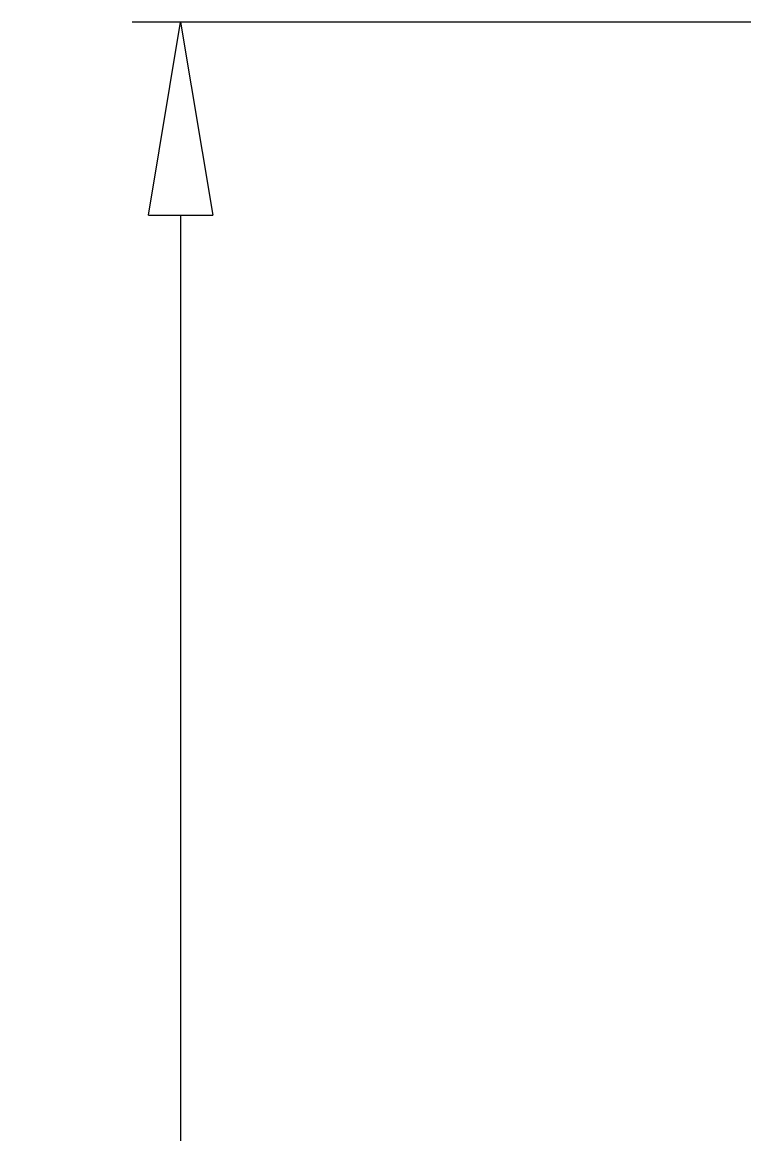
# Model space of a CAD drawing. Header units: millimetres. Extents: x 1603 to 1978, y -231 to 30.
# Drawn here: x 1761.92 to 1770.9, y -20.39 to -6.56 of the extents above; entities that cross this region are included whole.
import ezdxf

# ---------------------------------------------------------------- set-up
doc = ezdxf.new("R2010")
doc.units = ezdxf.units.MM
doc.layers.add('dim', color=3, linetype='Continuous', lineweight=9)
doc.styles.add('ROMAND', font='romand.shx', dxfattribs={"width": 0.8, "bigfont": 'gbcbig.shx'})
doc.dimstyles.new('YanXiu', dxfattribs={"dimtxt": 2.5, "dimasz": 2.2, "dimexe": 1, "dimexo": 0, "dimgap": 0.66, "dimtad": 0, "dimzin": 1, "dimdsep": 46, "dimtxsty": 'ROMAND', "dimblk": 'CLOSEDBLANK', "dimcen": 0, "dimclrd": 3, "dimclre": 3, "dimclrt": 7, "dimazin": 0, "dimtfac": 1, "dimtofl": 0, "dimtmove": 0, "dimatfit": 3, "dimldrblk": 'CLOSEDBLANK', "dimfxl": 1, "dimlwd": 5, "dimlwe": 5, "dimarcsym": 0})

# ---------------------------------------------------------------- blocks, each defined once
blk = doc.blocks.new('_ClosedBlank')
at = {"color": 0, "linetype": 'ByBlock', "lineweight": -2}
for p, q in [((-1, 0.1667), (0, 0)), ((-1, 0.1667), (-1, -0.1667)), ((0, 0), (-1, -0.1667))]:
    blk.add_line(p, q, dxfattribs=at)
blk = doc.blocks.new('*D127')
at = {"layer": 'Defpoints', "color": 0}
for p in [(1775.866, -6.563), (1763.889, -64.554), (1775.868, -64.554)]:
    blk.add_point(p, dxfattribs=at)
at = {"layer": 'dim', "color": 3, "lineweight": 5}
for p, q in [((1775.866, -6.563), (1763.289, -6.563)), ((1763.889, -8.963), (1763.889, -21.155)), ((1763.889, -62.154), (1763.889, -31.954)), ((1775.868, -64.554), (1763.289, -64.554))]:
    blk.add_line(p, q, dxfattribs=at)
at = {"layer": 'dim', "color": 3, "lineweight": 5, "xscale": 2.4, "yscale": 2.4, "zscale": 2.4}
for p, rotation in [((1763.889, -6.563), 90), ((1763.889, -64.554), 270)]:
    blk.add_blockref('_ClosedBlank', p, dxfattribs=dict(at, rotation=rotation))
at = {"layer": 'dim', "color": 7, "insert": (1763.889, -26.555), "char_height": 3, "attachment_point": 5, "rotation": 90, "style": 'ROMAND'}
blk.add_mtext('57.99', dxfattribs=at)

msp = doc.modelspace()

# ---------------------------------------------------------------- dimensions: what is measured, and where the dimension line sits
at = {"layer": 'dim'}
dim = msp.add_linear_dim(base=(1763.889, -64.554), p1=(1775.866, -6.563), p2=(1775.868, -64.554), angle=90, dimstyle='YanXiu', override={"dimtxt": 3, "dimasz": 2.4, "dimexe": 0.5997, "dimgap": 0.5997}, dxfattribs=at)
dim.commit()
dim.dimension.update_dxf_attribs({"geometry": '*D127', "text_midpoint": (1763.889, -26.555), "dimtype": 160})

doc.saveas('drawing.dxf')
